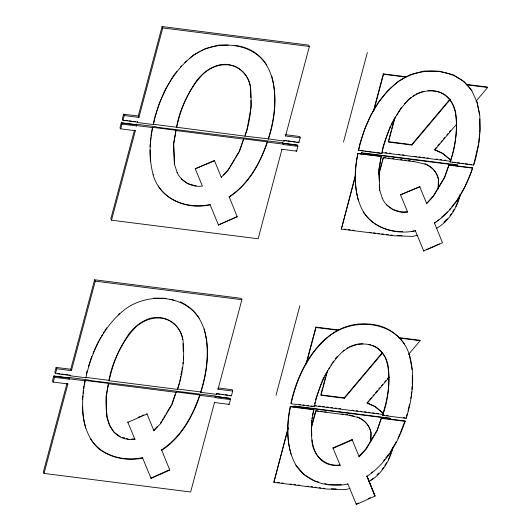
<?xml version="1.0" encoding="UTF-8"?>
<svg xmlns="http://www.w3.org/2000/svg" width="531" height="531" viewBox="0 0 531 531"><rect width="100%" height="100%" fill="white"/><g stroke="black" fill="none" stroke-linecap="round" stroke-linejoin="round"><path stroke-width="0.8" d="M370.598 441.706L370.943 432.699A26.762 23.271 -26.3 0 0 357.343 416.948M370.83 441.301L371.142 433.11A26.762 23.271 -26.3 0 0 357.549 417.359L347.858 415.063L315.905 411.014L315.706 410.602M438.082 188.478L438.427 179.478A26.762 23.271 -26.3 0 0 424.827 163.721M438.287 188.89L438.633 179.89A26.762 23.271 -26.3 0 0 425.032 164.132L415.348 161.836L383.395 157.787L383.19 157.375M392.94 447.434C389.761 461.14 381.411 474.535 368.972 481.59M460.092 195.381L460.224 193.802M460.423 194.213C457.251 207.913 448.894 221.314 436.462 228.363M82.551 399.073L82.876 395.794M83.121 393.338L83.36 390.876M83.606 388.42L83.852 385.964M150.021 146.802L150.917 137.788M151.076 136.148L151.401 132.876M411.24 395.137L411.565 391.858M411.81 389.396L412.142 386.11M412.302 384.471L412.322 375.377M478.716 142.872L479.612 133.845M479.772 132.199L479.758 118.971M84.183 384.378L85.02 380.408L108.43 383.375L106.014 396.896L106.837 417.134L109.492 425.411L113.893 432.048L120.205 436.708M109.18 380.727C113.229 360.961 121.818 341.307 136.089 326.777C142.998 320.744 151.886 317.14 161.132 318.162C172.701 319.264 180.971 329.041 182.976 340.039C184.748 356.653 183.129 373.632 177.434 389.376L109.18 380.727L108.974 380.315C111.882 363.436 119.687 347.858 129.079 333.68C135 326.379 142.534 320.166 151.853 317.956C166.322 314.963 180.752 324.939 182.77 339.628M108.43 383.375L108.636 383.787C103.299 405.06 103.884 442.35 134.92 439.323L127.692 421.893L127.898 422.304L147.06 413.981M151.574 132.08L152.576 127.321L175.98 130.287L173.571 143.808L174.387 164.046L177.181 172.595M176.664 127.5C180.719 107.733 189.301 88.08 203.579 73.55C210.482 67.523 219.369 63.912 228.622 64.935C240.185 66.036 248.455 75.814 250.459 86.812C252.238 103.426 250.612 120.404 244.917 136.148L176.531 127.228C179.432 110.348 187.244 94.77 196.629 80.593C202.557 73.291 210.09 67.079 219.409 64.868C233.872 61.875 248.309 71.851 250.327 86.54M175.98 130.287L173.703 144.08L174.526 164.325M311.412 422.099L311.697 420.512M311.976 418.919L312.261 417.326M312.547 415.74L313.682 409.374L290.278 406.414C286.202 426.008 285.99 447.64 296.125 465.514C306.898 482.407 329.174 488.095 347.911 484.053M314.651 403.952L314.936 402.379M313.682 409.374L313.887 409.786C308.557 431.059 309.135 468.355 340.179 465.322L332.944 447.898L352.106 439.568L352.312 439.98L333.149 448.31L332.944 447.898M314.432 406.726C318.487 386.96 327.069 367.306 341.347 352.776C348.25 346.743 357.137 343.139 366.39 344.161C377.953 345.263 386.223 355.04 388.227 366.038C390.006 382.652 388.38 399.631 382.685 415.375L406.122 418.342C412.567 398.177 415.262 376.087 409.587 355.412C404.522 338.24 389.097 326.014 371.375 324.275C326.14 318.487 298.78 365.215 290.922 403.361L291.121 403.772L314.432 406.726L314.233 406.315M378.822 169.807L381.238 156.287L357.828 153.326C353.772 172.874 353.533 194.446 363.609 212.287C374.382 229.18 396.664 234.868 415.401 230.832M382.911 146.928L381.922 153.505L358.471 150.273L359.799 144.001L364.551 129.239L370.797 115.074L378.51 102.018L387.676 90.609L398.31 81.316L410.41 74.605L423.957 71.048L438.931 71.181L453.082 74.738L463.941 81.389L471.793 90.622L477.07 102.191L479.758 115.101L480.236 129.192L478.77 143.967L475.603 158.928L473.606 165.114L450.036 161.875C457.968 139.414 465.508 88.757 427.966 90.794M381.238 156.287L378.955 170.079L379.778 190.324M381.922 153.505C385.971 133.732 394.56 114.085 408.83 99.549C415.74 93.522 424.621 89.912 433.873 90.94C445.436 92.036 453.706 101.813 455.717 112.811C457.49 129.425 455.87 146.41 450.175 162.147M179.724 381.212L180.009 379.625M180.294 378.039L180.586 376.452M180.872 374.873L181.595 370.91M181.881 369.324L182.166 367.737M182.89 363.775L183.175 362.188M86.327 374.222L86.991 371.089M85.02 380.408L85.225 380.82C81.86 396.378 81.528 412.753 85.743 428.178M70.065 375.769L69.727 375.085L70.065 375.769L85.869 377.773C91.637 351.562 103.957 325.423 125.701 308.81C147.605 292.993 183.441 294.34 199.191 318.122M137.549 122.548L137.21 121.858L137.549 122.548L153.353 124.546L154.548 118.001M152.576 127.321L152.709 127.599C149.344 143.151 149.019 159.526 153.227 174.951M153.353 124.546C159.121 98.341 171.44 72.203 193.191 55.589C215.095 39.765 250.924 41.113 266.675 64.895M290.278 406.414L290.477 406.826C287.112 422.377 286.786 438.752 290.995 454.178M291.121 403.772C296.889 377.568 309.208 351.429 330.959 334.815C352.863 318.992 388.692 320.339 404.443 344.121M357.828 153.326L357.967 153.598C354.602 169.157 354.27 185.525 358.478 200.957M358.611 150.552C364.379 124.34 376.698 98.202 398.442 81.588C420.346 65.764 456.182 67.112 471.933 90.894M408.08 410.954L409.414 404.655M410.748 398.356L411.08 396.776M478.464 144.478L473.606 165.114M53.817 375.941L52.549 380.707A3.1 0.929 -82.8 0 0 53.226 382.081L67.888 383.933L44.04 473.426L190.649 491.998L214.497 402.505L229.16 404.363L230.427 399.597L229.989 398.283L215.088 396.372L215.188 396L88.85 380.382L88.644 379.97L68.579 377.428L68.479 377.8L53.817 375.941L54.494 377.309L53.226 382.081M56.094 367.406A3.1 0.929 -82.8 0 1 56.771 368.779L71.433 370.638A3.1 0.929 -82.8 0 0 70.756 369.264L56.094 367.406L54.826 372.171L55.503 373.545L70.158 375.404M121.307 122.714L120.033 127.48A3.1 0.929 -82.8 0 0 120.71 128.854L135.372 130.712L111.523 220.199L258.132 238.771L281.981 149.284L296.643 151.143L297.918 146.37L297.473 145.056L282.578 143.144L282.671 142.773L156.333 127.155L156.134 126.743L136.062 124.201L135.969 124.573L121.307 122.714L121.984 124.088L120.71 128.854M123.577 114.185A3.1 0.929 -82.8 0 1 124.254 115.552L138.916 117.411A3.1 0.929 -82.8 0 0 138.239 116.037L123.577 114.185L122.309 118.951L122.986 120.318L137.648 122.176M55.503 373.545L56.771 368.779M122.986 120.318L124.254 115.552M66.999 383.362L43.363 472.052L44.04 473.426M70.756 369.264L94.604 279.777L241.213 298.349L241.89 299.716L218.042 389.21L232.704 391.062L231.43 395.834L216.336 393.657L216.675 394.341L200.864 392.343L200.665 391.931C207.11 371.766 209.805 349.677 204.13 329.001M134.482 130.135L110.846 218.825L111.523 220.199M138.239 116.037L162.088 26.55L308.697 45.122L309.374 46.496L285.525 135.982L300.188 137.841L298.92 142.607L283.82 140.43L286.262 140.742M54.494 377.309L69.156 379.167L68.579 377.428M71.433 370.638L95.281 281.145L94.604 279.777M121.984 124.088L136.646 125.947L136.062 124.201M138.916 117.411L162.765 27.924L162.088 26.55M230.427 399.597L215.765 397.739L215.188 396M216.675 394.341L216.774 393.975M282.671 142.773L283.255 144.518L297.918 146.37M271.686 75.913C277.361 96.589 274.66 118.678 268.215 138.843L284.158 141.12L284.258 140.748M276.007 395.263L299.856 305.776M343.491 142.042L367.346 52.549M288.147 427.561L273.857 482.347L326.684 489.038L345.196 489.609L349.995 488.54M355.418 175.137L341.347 229.12L394.168 235.81L412.68 236.381L417.485 235.313M360.961 154.348L361.385 152.749L457.297 164.895L457.496 165.307L361.591 153.16L361.385 152.749M273.857 482.347L288.134 428.769M341.347 229.12L355.412 176.345M305.823 364.671L315.839 327.089L338.121 329.917L338.327 330.328L316.038 327.501L315.839 327.089M373.306 111.45L383.322 73.869L405.604 76.69L405.81 77.101L383.528 74.28L383.322 73.869M306.447 363.483L316.038 327.501M373.724 111.059L383.528 74.28M311.471 426.479L313.164 420.127M313.589 418.541L315.494 411.392M378.955 173.259L379.592 170.876M380.017 169.283L381.709 162.931M382.134 161.344L382.977 158.172M311.465 427.687L315.905 411.014M378.948 174.46L383.395 157.787M321.016 394.095L322.709 387.756M323.127 386.17L325.45 377.455M325.875 375.868L326.718 372.702M388.5 140.868L389.137 138.491M389.555 136.905L391.247 130.566M391.672 128.987L393.358 122.648M393.783 121.061L394.414 118.685M327.554 370.738L321.009 395.296L344.433 398.263L382.738 352.743M395.037 117.51L388.493 142.076L411.917 145.043L450.228 99.516M154.793 117.218L159.3 103.24L165.214 89.819M88.491 366.423L91.75 356.328M239.322 151.162L243.716 138.87L267.246 141.85C260.13 163.117 248.309 184.303 229.12 196.762L237.257 216.834L218.433 224.952L237.125 216.562M267.246 141.85L267.385 142.122C260.27 163.395 248.442 184.589 229.239 197.041L229.12 196.762M268.354 139.115C280.049 105.848 280.189 50.525 234.463 45.381M157.382 426.406L153.685 430.349L153.89 430.76L160.747 423.439L171.971 404.662L176.159 391.958L199.696 394.938C192.58 416.204 180.759 437.391 161.57 449.85L169.774 470.061L151.083 478.451L150.884 478.039L169.641 469.789M199.696 394.938L199.895 395.349C192.78 416.616 180.958 437.809 161.756 450.268L161.57 449.85M200.864 392.343C210.329 362.547 214.212 317.644 180.274 301.82M470.731 173.325L472.504 167.849L448.967 164.869L444.573 177.162L433.349 195.939L426.632 203.539L433.488 196.211L444.706 177.44L448.967 164.869M472.504 167.849L472.636 168.128C465.521 189.394 453.693 210.588 434.497 223.04L436.316 221.686M381.411 417.957L377.222 430.661L366.005 449.438L359.142 456.766L358.943 456.355L365.799 449.027L377.017 430.249L381.411 417.957L404.947 420.937L400.553 432.367M407.164 414.061L406.122 418.342M404.947 420.937L405.153 421.348C398.038 442.622 386.21 463.815 367.007 476.267L375.025 496.06L356.341 504.45L356.135 504.038L358.379 503.03M245.056 135.1L246.988 129.71L251.163 106.724L250.897 100.266M243.716 138.87L239.454 151.435L228.237 170.212L221.241 177.261M171.765 404.25L175.336 394.261M177.434 389.376L179.432 382.798M382.685 415.375L382.486 414.963C388.367 396.69 392.004 375.908 385.314 357.39C382.386 352.245 378.264 347.008 372.291 345.462M383.19 146.158L390.391 126.139M315.354 400.016L322.835 379.227M455.804 206.619L458.372 199.875M458.95 198.375L459.806 196.131M388.314 459.846L390.889 453.102M392.031 450.102L392.608 448.602M93.064 353.347L94.047 351.11M94.704 349.617L97.664 342.907M470.406 174.068L464.499 187.47L461.247 192.972M397.931 438.321L399.896 433.86M165.546 89.069L173.259 76.019L176.823 71.579M97.989 342.156L98.806 340.783M99.616 339.409L100.83 337.351M101.647 335.977L102.456 334.603M103.266 333.229L104.083 331.855M104.892 330.481L106.724 327.839M460.437 194.346L456.779 200.532L451.682 206.898M390.039 452.246L390.849 450.872M391.666 449.498L396.133 441.931M234.748 158.809L228.098 169.94L223.352 175.011M235.578 157.422L238.904 151.859M160.548 423.028L161.378 421.634M162.207 420.247L163.037 418.853M163.867 417.459L165.114 415.375M165.951 413.988L166.78 412.594M167.61 411.206L170.936 405.644M391.082 124.672L395.655 117.026M396.484 115.632L401.469 107.289M323.113 378.457L323.943 377.063M324.773 375.676L327.68 370.811M328.928 368.72L329.758 367.333M331.005 365.242L331.835 363.854M332.671 362.461L333.501 361.073M450.009 215.705L451.35 213.608M452.684 211.511L454.018 209.413M382.081 469.63L383.415 467.532M384.756 465.435L386.535 462.64M449.644 209.44L450.66 208.172M383.614 460.623L384.636 459.348M385.659 458.074L389.223 453.62M180.387 67.145L181.41 65.877M388.294 141.664L411.717 144.631L450.022 99.105M320.804 394.885L344.227 397.852L382.539 352.332M435.108 148.912L436.177 147.651M437.776 145.759L439.383 143.861M440.982 141.969L442.051 140.708M443.65 138.817L444.719 137.549M446.856 135.027L447.925 133.766M449.525 131.867L450.593 130.606M450.958 160.389L442.662 153.565L434.776 149.954L456.136 124.705M475.895 101.355L487.637 87.469L487.438 87.057L466.079 84.349M383.468 413.609L375.171 406.792L367.293 403.182L367.087 402.77L368.693 400.878M369.755 399.611L371.361 397.719M372.961 395.827L374.03 394.566M375.629 392.668L377.236 390.776M378.835 388.884L379.904 387.623M381.504 385.725L382.572 384.464M384.709 381.942L385.778 380.674M387.378 378.782L388.446 377.521M367.293 403.182L389.183 377.302M408.405 354.575L420.154 340.69L419.948 340.278L398.595 337.577M404.503 103.777L408.173 99.841M335.38 358.558L337.477 356.308M443.896 222.117L447.381 218.772M373.505 478.132L370.91 480.017M376.99 474.787L378.729 473.114M437.551 220.803L438.732 219.768M441.692 217.172L447.6 211.988M371.182 472.855L372.364 471.82M184.788 62.539L186.56 60.992M189.514 58.41L193.052 55.31L199.464 51.759M118.413 314.598L119.594 313.562M408.697 99.277L411.233 97.478M413.131 96.131L415.036 94.79M343.046 351.018L344.314 350.121M346.849 348.323L348.117 347.427M200.884 50.976L205.158 48.606M426.678 249.61L439.389 243.908M423.692 250.951L442.515 242.84L434.371 222.761M368.096 498.669L370.339 497.666M177.042 172.323C181.35 182 192.03 187.503 202.411 186.096L195.242 168.805L214.411 160.481L221.374 177.54M214.544 160.754L195.242 168.805M400.5 194.811L419.795 186.753L400.5 194.811L407.662 212.095C397.281 213.502 386.601 207.999 382.3 198.322M138.007 417.412L140.224 416.45M141.697 415.806L143.908 414.85M416.304 93.887L423.904 91.146M349.511 346.703L356.347 344.234M205.955 48.401L217.113 45.467M153.087 174.679C160.043 199.331 186.56 210.11 210.143 204.827L210.01 204.554C191.273 208.597 168.997 202.908 158.225 186.016M411.279 231.602L414.465 230.766M82.57 406.195C82.351 421.747 87.184 437.869 98.72 448.761C111.006 458.16 127.679 461.313 142.66 458.054L142.461 457.642C123.716 461.685 101.441 455.996 90.668 439.104M386.701 204.959L393.013 209.619L401.409 211.975L407.529 211.823M131.661 438.984L134.721 438.911L134.92 439.323M311.956 439.9C311.87 454.41 325.224 467.399 339.973 464.91L340.179 465.322M357.934 343.942L362.885 343.829M218.706 45.049L228.164 45.135M402.558 231.516C387.331 231.987 371.873 224.991 363.476 212.015M153.519 298.156L166.123 298.269M328.662 484.537L341.347 484.664M397.181 235.498L402.013 235.651M331.311 488.772L336.136 488.925M162.765 27.924L309.374 46.496M466.284 84.761L487.637 87.469M285.665 134.715L299.511 136.467A3.1 0.929 -82.8 0 1 300.188 137.841M385.207 152.636L386.847 152.842M389.303 153.154L390.942 153.359M398.323 154.295L399.962 154.501M402.418 154.813L404.058 155.019M414.711 156.373L416.35 156.579M418.813 156.891L420.452 157.096M422.908 157.408L424.548 157.614M427.004 157.926L428.643 158.138M436.024 159.068L437.663 159.28M440.119 159.592L441.759 159.798M444.221 160.11L445.861 160.316M382.134 152.629L450.162 161.245M124.991 120.311L127.433 120.623M129.066 120.829L131.509 121.141M133.135 121.347L135.584 121.652M287.895 140.947L290.338 141.259M291.964 141.465L295.223 141.877M296.849 142.082L298.92 142.607M153.22 124.274L176.531 127.228M268.215 138.843L244.917 136.148M360.888 150.578L363.297 150.884M364.903 151.089L367.313 151.395M368.926 151.6L371.335 151.906M372.941 152.112L375.351 152.417M376.964 152.616L380.176 153.028M452.458 162.181L455.691 162.592M457.31 162.798L459.733 163.103M461.353 163.309L463.775 163.614M465.388 163.82L467.811 164.125M469.431 164.331L471.853 164.637M121.745 123.033L136.401 124.891L136.646 125.947M282.811 143.197L297.672 145.315M136.739 125.575L152.709 127.599M176.119 130.56L243.848 139.142M267.385 142.122L283.355 144.147M357.967 153.598L381.371 156.565M449.1 165.141L472.636 168.128M384.006 157.481L385.645 157.687M388.108 157.999L389.741 158.205M392.203 158.517L393.843 158.723M400.394 159.552L402.033 159.765M404.489 160.077L406.129 160.282M408.585 160.594L410.224 160.8M412.687 161.112L414.326 161.318M344.393 229.12L346.02 229.326M348.455 229.638L350.082 229.843M352.518 230.149L354.144 230.354M369.583 232.312L371.209 232.518M373.651 232.83L375.271 233.036M377.714 233.341L379.34 233.547M381.776 233.859L383.402 234.065M386.648 234.476L388.274 234.682M390.716 234.987L392.343 235.193M95.281 281.145L241.89 299.716M398.794 337.988L420.154 340.69M218.181 387.942L232.027 389.694A3.1 0.929 -82.8 0 1 232.704 391.062M314.445 405.445L316.084 405.651M318.54 405.963L320.18 406.169M322.636 406.48L324.275 406.686M326.738 406.998L328.377 407.211M330.833 407.523L332.472 407.728M334.935 408.04L336.574 408.246M339.03 408.558L340.67 408.764M352.146 410.217L353.785 410.43M356.241 410.735L357.881 410.948M360.343 411.26L361.983 411.465M364.439 411.777L366.078 411.983M368.534 412.295L370.173 412.501M372.636 412.813L374.275 413.025M376.731 413.337L378.371 413.543M313.828 405.75L383.495 414.578M57.507 373.539L59.95 373.851M61.576 374.056L64.025 374.362M65.652 374.567L68.094 374.879M217.146 393.763L219.595 394.068M221.221 394.274L223.664 394.586M225.297 394.792L227.739 395.104M229.365 395.31L231.43 395.834M108.974 380.315L85.664 377.362L85.869 377.773M177.228 388.964L200.665 391.931M298.96 404.383L300.566 404.582M302.975 404.887L304.582 405.093M306.998 405.399L308.604 405.604M311.013 405.91L312.62 406.115M382.486 414.963L384.099 415.169M386.522 415.474L388.141 415.68M403.494 417.625L405.107 417.831M389.807 418.123L293.902 405.969L294.101 406.381L390.013 418.534L389.807 418.123L390.431 419.497M54.255 376.253L68.917 378.112L69.156 379.167M215.327 396.425L230.189 398.542M69.256 378.802L85.225 380.82M108.636 383.787L176.365 392.369M199.895 395.349L215.865 397.374M290.477 406.826L313.887 409.786M381.616 418.368L405.153 421.348M316.522 410.702L318.162 410.914M320.618 411.226L322.257 411.432M324.713 411.744L326.353 411.95M341.924 413.921L343.557 414.127M346.02 414.439L347.659 414.651M277.72 482.447L279.346 482.652M281.782 482.964L283.408 483.17M289.906 483.993L291.532 484.199M293.975 484.511L295.594 484.717M298.037 485.022L299.663 485.228M306.978 486.157L308.597 486.363M311.04 486.668L312.666 486.874M315.102 487.186L316.728 487.392M319.164 487.697L320.79 487.903M323.226 488.215L324.853 488.42M135.969 124.573L136.401 124.891M68.479 377.8L68.917 378.112M349.272 415.03L354.117 416.185M170.053 299.258L174.772 300.44M314.598 481L318.507 481.982M324.76 483.555L327.103 484.146M196.158 185.969L187.762 183.62L181.449 178.96M368.474 344.393L370.764 345.031M122.495 437.352L124.785 437.989M126.312 438.42L128.807 439.469M367.087 402.77L374.972 406.381L383.269 413.198M313.921 480.582L303.772 474.349L295.92 465.103M450.753 159.977L442.456 153.154L434.577 149.543L434.776 149.954M411.717 144.631L411.917 145.043M283.82 140.43L284.158 141.12M344.227 397.852L344.433 398.263M375.025 496.06L366.821 475.849M333.853 465.063L334.059 465.475M457.297 164.895L458.114 166.681M367.007 476.267L374.893 495.788M415.262 230.554L423.824 251.223M347.712 483.641L356.341 504.45M210.01 204.554L218.573 225.224M142.461 457.642L151.083 478.451M419.663 186.481L426.632 203.539M352.106 439.568L359.142 456.766M146.855 413.569L153.89 430.76M298.329 141.843L298.482 142.288M283.01 143.463L283.162 143.908M215.526 396.684L215.765 397.739M382.433 198.601L379.645 190.052L379.413 184.383M476.938 101.912L479.619 114.829M409.381 355L412.122 369.569M378.855 170.617L379.28 181.144M311.431 426.944L311.797 435.851M250.36 87.343L250.791 97.843M182.936 343.663L183.275 351.734M183.474 356.58L183.607 359.812M150.021 149.974L150.419 161.729M217.949 388.599A3.1 0.929 -82.8 0 1 218.042 389.21M67.888 383.933A3.1 0.929 -82.8 0 1 67.45 383.621M214.497 402.505A3.1 0.929 -82.8 0 1 214.258 402.452M229.16 404.363A3.1 0.929 -82.8 0 1 228.722 404.051M135.372 130.712A3.1 0.929 -82.8 0 1 134.934 130.394M281.981 149.284A3.1 0.929 -82.8 0 1 281.749 149.224M296.643 151.143A3.1 0.929 -82.8 0 1 296.059 150.373M285.439 135.378A3.1 0.929 -82.8 0 1 285.525 135.982"/></g></svg>
